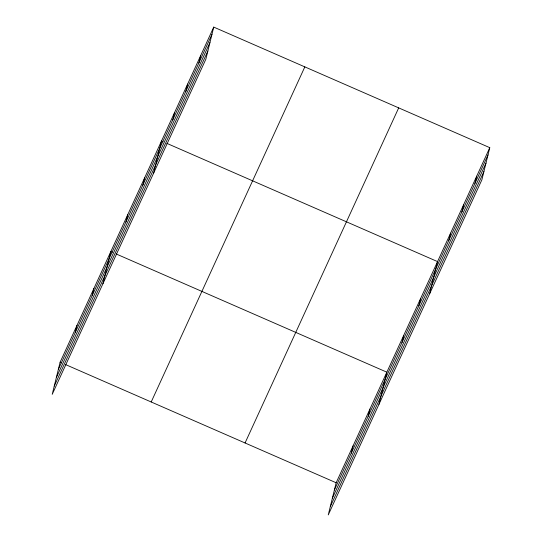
<?xml version="1.0" encoding="UTF-8"?>
<svg xmlns="http://www.w3.org/2000/svg" width="542" height="542" viewBox="0 0 542 542"><rect width="100%" height="100%" fill="white"/><g stroke="black" fill="none" stroke-linecap="round" stroke-linejoin="round"><path stroke-width="0.81" d="M213.744 27.1L60.115 362.192L52.222 394.332L205.845 59.234L213.744 27.1L489.778 147.668L481.885 179.808L328.256 514.9L336.155 482.766L489.778 147.668M75.23 332.598L77.011 325.335M92.126 295.736L93.908 288.473M102.919 283.751L110.812 251.61L112.33 252.274M125.927 222.017L127.709 214.754M142.824 185.154L144.606 177.891M153.616 173.169L161.509 141.035L163.027 141.692M172.783 119.809L174.565 112.546M185.838 91.327L187.627 84.064M198.9 62.845L200.682 55.582M351.27 453.166L353.052 445.903M368.167 416.303L369.949 409.041M378.953 404.318L386.853 372.185L116.124 253.934M401.968 342.585L403.749 335.322M418.864 305.729L420.646 298.459M429.657 293.737L437.55 261.603L166.821 143.352M448.823 240.384L450.605 233.121M461.879 211.902L463.667 204.639M474.941 183.413L476.723 176.15M58.326 369.454L211.956 34.363M56.314 377.666L209.944 42.574M54.234 386.121L207.864 51.029M151.204 401.981L304.834 66.89M245.059 442.977L398.688 107.885M334.367 490.029L487.996 154.931M332.354 498.233L485.984 163.142M330.274 506.689L483.904 171.597M60.115 362.192L61.632 362.855M65.426 364.515L336.155 482.766"/></g></svg>
